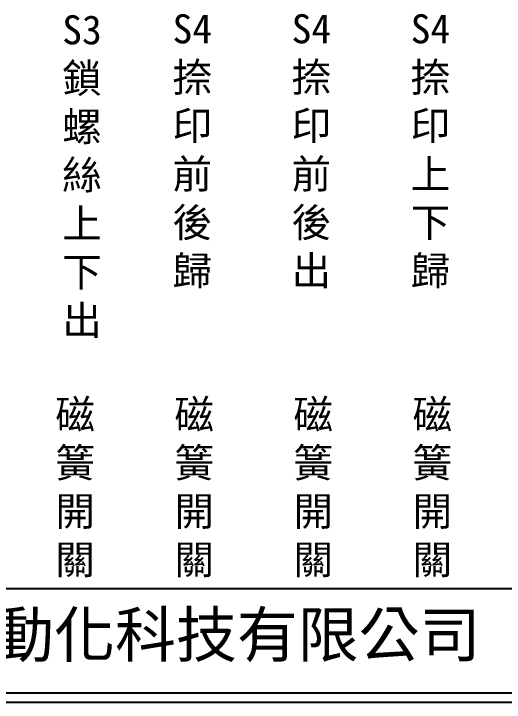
# Model space of a CAD drawing. Extents: x 325 to 612, y 3 to 207.
# Drawn here: x 391.2 to 457.1, y 3 to 95.4 of the extents above; entities that cross this region are included whole.
import ezdxf

# ---------------------------------------------------------------- set-up
doc = ezdxf.new("R2010")
doc.units = 0
doc.layers.add('圖框層', color=7, linetype='CONTINUOUS')
doc.layers.add('標尺寸層', color=3, linetype='CONTINUOUS')
doc.styles.add('CNS', font='romanc.shx', dxfattribs={"bigfont": 'chineset.shx'})
doc.styles.add('STSL', font='kaiu.ttf')

msp = doc.modelspace()

# ---------------------------------------------------------------- linework, layer by layer
at = {"layer": '圖框層', "color": 0}
for p, q in [((326.569, 18.25), (611.07, 18.25)), ((326.569, 4.25), (611.07, 4.25)), ((325.319, 3), (612.319, 3))]:
    msp.add_line(p, q, dxfattribs=at)

# ---------------------------------------------------------------- texts
at = {"layer": '圖框層', "color": 0, "style": 'STSL'}
msp.add_text('泓陞自動化科技有限公司', height=6, dxfattribs=at).set_placement((363.923, 9.076))
at = {"layer": '標尺寸層', "color": 0, "char_height": 3.9, "width": 4.96081, "attachment_point": 5, "style": 'CNS'}
for s, insert in [('{\\fDFKai-SB|b0|i0|c136|p65;S3鎖螺絲\\P上下\\P出}', (400.404, 73.584)), ('{\\fDFKai-SB|b0|i0|c136|p65;S4\\P捺印\\P前後歸}', (415.232, 76.973)), ('{\\fDFKai-SB|b0|i0|c136|p65;S4\\P捺印\\P前後出}', (431.232, 76.973)), ('{\\fDFKai-SB|b0|i0|c136|p65;S4\\P捺印\\P上下\\P歸}', (447.232, 76.973)), ('{\\fDFKai-SB|b0|i0|c136|p65;磁簧開關}', (399.48, 31.684)), ('{\\fDFKai-SB|b0|i0|c136|p65;磁簧開關}', (415.48, 31.684)), ('{\\fDFKai-SB|b0|i0|c136|p65;磁簧開關}', (431.48, 31.684)), ('{\\fDFKai-SB|b0|i0|c136|p65;磁簧開關}', (447.48, 31.684))]:
    msp.add_mtext(s, dxfattribs=dict(at, insert=insert))

doc.saveas('drawing.dxf')
